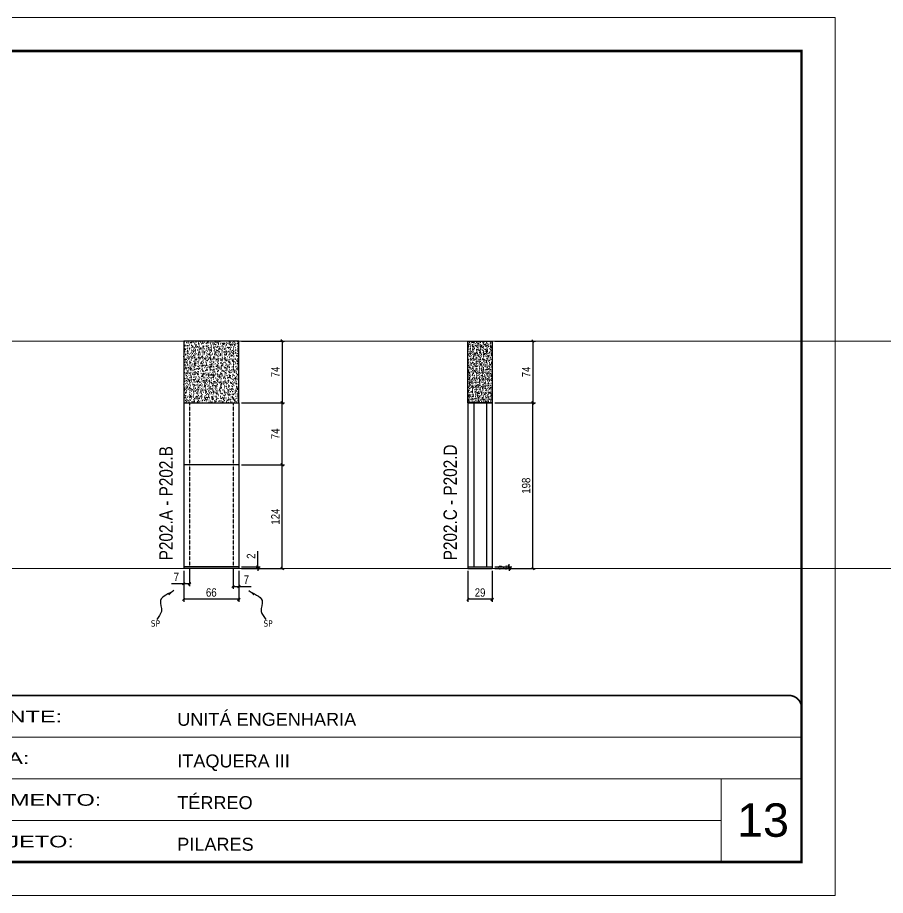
# Model space of a CAD drawing. Extents: x 2282 to 12463, y 760 to 16806.
# Drawn here: x 3393 to 4430, y 12245 to 13295 of the extents above; entities that cross this region are included whole.
import ezdxf

# ---------------------------------------------------------------- set-up
doc = ezdxf.new("R2010")
doc.units = 0
for name, pattern in [('CONTINUO', [0]), ('DASHED', [0.75, 0.5, -0.25]), ('HIDDEN', [0.375, 0.25, -0.125])]:
    doc.linetypes.add(name, pattern=pattern)
for name, color, linetype, lineweight in [('CARIMBO', 255, 'Continuous', 9), ('Folhas', 255, 'Continuous', 9), ('SARRAFO DE PRESSAO', 251, 'DASHED', 9)]:
    doc.layers.add(name, color=color, linetype=linetype, lineweight=lineweight)
for name, color, linetype in [('COTA', 241, 'Continuous'), ('NOMENCLATURA', 7, 'Continuous'), ('Painéis', 200, 'Continuous'), ('SARR_2.2x7', 40, 'Continuous'), ('texto', 7, 'Continuous')]:
    doc.layers.add(name, color=color, linetype=linetype)
doc.styles.add('ARIAL', font='arial.ttf')
doc.styles.add('ARIAL_NARROW', font='ARIALN.TTF', dxfattribs={"height": 0.2})
doc.styles.add('COTA TECNICA', font='techl___.ttf', dxfattribs={"height": 10})
doc.styles.add('COTA TECNICA-50', font='techl___.ttf', dxfattribs={"height": 10})
doc.styles.get("Standard").update_dxf_attribs({"font": 'arial.ttf'})
doc.styles.add('Tecnologia', font='')
doc.styles.get('Tecnologia').set_extended_font_data('Forgotten Futurist')
doc.dimstyles.new('COTA PAINEL-50', dxfattribs={"dimtxt": 10, "dimasz": 3, "dimexe": 3, "dimexo": 3, "dimgap": 3, "dimtad": 1, "dimdec": 1, "dimzin": 12, "dimdsep": 46, "dimtxsty": 'COTA TECNICA-50', "dimblk1": 'OBLIQUE', "dimblk2": 'OBLIQUE', "dimsah": 1, "dimcen": 0.9, "dimclrd": 4, "dimclre": 4, "dimclrt": 240, "dimadec": 1, "dimazin": 3, "dimtfac": 1, "dimtdec": 1, "dimtmove": 0, "dimatfit": 3, "dimfxl": 1, "dimtolj": 1, "dimtzin": 12, "dimarcsym": 0})
doc.dimstyles.new('PAINEL', dxfattribs={"dimtxt": 10, "dimasz": 3, "dimexe": 3, "dimexo": 3, "dimgap": 3, "dimtad": 1, "dimdec": 1, "dimzin": 12, "dimdsep": 46, "dimtxsty": 'COTA TECNICA', "dimblk1": 'OBLIQUE', "dimblk2": 'OBLIQUE', "dimsah": 1, "dimcen": 0.9, "dimclrd": 4, "dimclre": 4, "dimclrt": 240, "dimadec": 1, "dimazin": 3, "dimtfac": 1, "dimtdec": 1, "dimtmove": 0, "dimatfit": 3, "dimfxl": 1, "dimtolj": 1, "dimtzin": 12, "dimarcsym": 0})
doc.dimstyles.get("Standard").update_dxf_attribs({"dimtxt": 0.18, "dimasz": 0.18, "dimexe": 0.18, "dimexo": 0.0625, "dimgap": 0.09, "dimtad": 0, "dimtih": 1, "dimtoh": 1, "dimdec": 4, "dimzin": 0, "dimdsep": 46, "dimtxsty": 'Standard', "dimcen": 0.09, "dimadec": 0, "dimazin": 0, "dimtfac": 1, "dimtdec": 4, "dimtofl": 0, "dimtmove": 0, "dimatfit": 3, "dimfxl": 1, "dimtolj": 1, "dimtzin": 0, "dimarcsym": 0})

# ---------------------------------------------------------------- blocks, each defined once
blk = doc.blocks.new('9999999999')
at = {"color": 30, "linetype": 'CONTINUO'}
for p, q in [((98564.6, 34230.2), (98564.6, 34429.4)), ((98564.6, 34379.6), (99584, 34379.6)), ((98564.6, 34329.8), (99488, 34329.8)), ((99584, 34329.8), (99488, 34329.8)), ((99488, 34329.8), (99488, 34230.2)), ((98564.6, 34280), (99488, 34280))]:
    blk.add_line(p, q, dxfattribs=at)
at = {"color": 30, "linetype": 'CONTINUO', "const_width": 2}
blk.add_lwpolyline([(99584, 34230.2), (99584, 34414.4, 0.414214), (99569, 34429.4), (98229, 34429.4, 0.414214), (98214, 34414.4), (98214, 34245.2, 0.414214), (98229, 34230.2), (99584, 34230.2)], format="xyb", dxfattribs=at)
at = {"layer": 'Folhas'}
blk.add_lwpolyline([(98139, 34190.2), (99624, 34190.2), (99624, 35240.2), (98139, 35240.2)], close=True, dxfattribs=at)
at = {"layer": 'Folhas', "color": 30, "const_width": 3}
blk.add_lwpolyline([(98214, 34230.2), (99584, 34230.2), (99584, 35200.2), (98214, 35200.2)], close=True, dxfattribs=at)
at = {"color": 7, "linetype": 'Continuous', "ltscale": 5, "style": 'ARIAL'}
for s, height, p in [('UNITÁ ENGENHARIA', 15.483, (98837.7, 34393.1)), ('ITAQUERA III', 15.483, (98837.7, 34343.3)), ('TÉRREO', 15.48, (98837.7, 34293.5)), ('NOVA SISTEMAS CONSTRUTIVOS', 11.059, (98263.2, 34267.2)), ('PILARES', 15.48, (98837.7, 34243.7))]:
    blk.add_text(s, height=height, dxfattribs=at).set_placement(p)
at = {"layer": 'Folhas', "color": 7, "style": 'Tecnologia', "width": 1.5}
for s, p in [('CLIENTE:', (98573.7, 34397.2)), ('OBRA:', (98573.7, 34347.3)), ('PAVIMENTO:', (98573.7, 34297.5)), ('PROJETO:', (98573.7, 34247.7))]:
    blk.add_text(s, height=14, dxfattribs=at).set_placement(p)
blk = doc.blocks.new('_Oblique')
at = {"color": 0, "linetype": 'ByBlock', "lineweight": -2}
blk.add_line((-0.5, -0.5), (0.5, 0.5), dxfattribs=at)
blk = doc.blocks.new('*D314')
at = {"layer": 'COTA', "color": 4, "lineweight": -2, "transparency": 16777216}
for p, q in [((3679.8, 12638.5), (3679.8, 12657.3)), ((3660.3, 12638.5), (3682.8, 12638.5)), ((3660.3, 12636.5), (3682.8, 12636.5)), ((3679.8, 12636.5), (3679.8, 12638.5)), ((3679.8, 12636.5), (3679.8, 12633.5))]:
    blk.add_line(p, q, dxfattribs=at)
at = {"layer": 'Defpoints', "color": 0, "transparency": 16777216}
for p in [(3657.3, 12638.5), (3657.3, 12636.5), (3679.8, 12636.5)]:
    blk.add_point(p, dxfattribs=at)
at = {"layer": 'COTA', "color": 4, "lineweight": -2, "transparency": 16777216, "xscale": 3, "yscale": 3, "zscale": 3}
for p, rotation in [((3679.8, 12638.5), 270), ((3679.8, 12636.5), 90)]:
    blk.add_blockref('_Oblique', p, dxfattribs=dict(at, rotation=rotation))
at = {"layer": 'COTA', "color": 240, "transparency": 16777216, "insert": (3671.8, 12651.2), "char_height": 10, "attachment_point": 5, "rotation": 90, "style": 'COTA TECNICA-50'}
blk.add_mtext('\\A1;2', dxfattribs=at)
blk = doc.blocks.new('*D315')
at = {"layer": 'COTA', "color": 4, "lineweight": -2, "transparency": 16777216}
for p, q in [((3591.3, 12633.5), (3591.3, 12615.3)), ((3598.3, 12635.5), (3598.3, 12615.3)), ((3591.3, 12618.3), (3576.6, 12618.3)), ((3598.3, 12618.3), (3591.3, 12618.3))]:
    blk.add_line(p, q, dxfattribs=at)
at = {"layer": 'Defpoints', "color": 0, "transparency": 16777216}
for p in [(3591.3, 12636.5), (3598.3, 12638.5), (3591.3, 12618.3)]:
    blk.add_point(p, dxfattribs=at)
at = {"layer": 'COTA', "color": 4, "lineweight": -2, "transparency": 16777216, "xscale": 3, "yscale": 3, "zscale": 3, "rotation": 180}
blk.add_blockref('_Oblique', (3591.3, 12618.3), dxfattribs=at)
at = {"layer": 'COTA', "color": 4, "lineweight": -2, "transparency": 16777216, "xscale": 3, "yscale": 3, "zscale": 3}
blk.add_blockref('_Oblique', (3598.3, 12618.3), dxfattribs=at)
at = {"layer": 'COTA', "color": 240, "transparency": 16777216, "insert": (3582.5, 12626.4), "char_height": 10, "attachment_point": 5, "style": 'COTA TECNICA-50'}
blk.add_mtext('\\A1;7', dxfattribs=at)
blk = doc.blocks.new('*D316')
at = {"layer": 'COTA', "color": 4, "lineweight": -2, "transparency": 16777216}
for p, q in [((3650.3, 12635.5), (3650.3, 12612.1)), ((3657.3, 12633.5), (3657.3, 12612.1)), ((3650.3, 12615.1), (3657.3, 12615.1)), ((3657.3, 12615.1), (3672, 12615.1))]:
    blk.add_line(p, q, dxfattribs=at)
at = {"layer": 'Defpoints', "color": 0, "transparency": 16777216}
for p in [(3650.3, 12638.5), (3657.3, 12636.5), (3657.3, 12615.1)]:
    blk.add_point(p, dxfattribs=at)
at = {"layer": 'COTA', "color": 4, "lineweight": -2, "transparency": 16777216, "xscale": 3, "yscale": 3, "zscale": 3, "rotation": 180}
blk.add_blockref('_Oblique', (3650.3, 12615.1), dxfattribs=at)
at = {"layer": 'COTA', "color": 4, "lineweight": -2, "transparency": 16777216, "xscale": 3, "yscale": 3, "zscale": 3}
blk.add_blockref('_Oblique', (3657.3, 12615.1), dxfattribs=at)
at = {"layer": 'COTA', "color": 240, "transparency": 16777216, "insert": (3666.2, 12623.1), "char_height": 10, "attachment_point": 5, "style": 'COTA TECNICA-50'}
blk.add_mtext('\\A1;7', dxfattribs=at)
blk = doc.blocks.new('*D317')
at = {"layer": 'COTA', "color": 4, "linetype": 'ByBlock', "lineweight": -2, "transparency": 16777216}
for p, q in [((3660.3, 12760.5), (3712, 12760.5)), ((3709, 12636.5), (3709, 12760.5)), ((3660.3, 12636.5), (3712, 12636.5))]:
    blk.add_line(p, q, dxfattribs=at)
at = {"layer": 'Defpoints', "color": 0, "linetype": 'ByBlock', "transparency": 16777216}
for p in [(3657.3, 12760.5), (3709, 12760.5), (3657.3, 12636.5)]:
    blk.add_point(p, dxfattribs=at)
at = {"layer": 'COTA', "color": 4, "linetype": 'ByBlock', "lineweight": -2, "transparency": 16777216, "xscale": 3, "yscale": 3, "zscale": 3}
for p, rotation in [((3709, 12760.5), 90), ((3709, 12636.5), 270)]:
    blk.add_blockref('_Oblique', p, dxfattribs=dict(at, rotation=rotation))
at = {"layer": 'COTA', "color": 240, "linetype": 'ByBlock', "transparency": 16777216, "insert": (3700.9, 12698.5), "char_height": 10, "attachment_point": 5, "rotation": 90, "style": 'COTA TECNICA'}
blk.add_mtext('\\A1;124', dxfattribs=at)
blk = doc.blocks.new('*D326')
at = {"layer": 'COTA', "color": 4, "linetype": 'ByBlock', "lineweight": -2, "transparency": 16777216}
for p, q in [((3660.3, 12908.5), (3712, 12908.5)), ((3709, 12908.5), (3709, 12834.5)), ((3660.3, 12834.5), (3712, 12834.5))]:
    blk.add_line(p, q, dxfattribs=at)
at = {"layer": 'Defpoints', "color": 0, "linetype": 'ByBlock', "transparency": 16777216}
for p in [(3657.3, 12908.5), (3657.3, 12834.5), (3709, 12834.5)]:
    blk.add_point(p, dxfattribs=at)
at = {"layer": 'COTA', "color": 4, "linetype": 'ByBlock', "lineweight": -2, "transparency": 16777216, "xscale": 3, "yscale": 3, "zscale": 3}
for p, rotation in [((3709, 12908.5), 90), ((3709, 12834.5), 270)]:
    blk.add_blockref('_Oblique', p, dxfattribs=dict(at, rotation=rotation))
at = {"layer": 'COTA', "color": 240, "linetype": 'ByBlock', "transparency": 16777216, "insert": (3700.9, 12871.5), "char_height": 10, "attachment_point": 5, "rotation": 90, "style": 'COTA TECNICA'}
blk.add_mtext('\\A1;74', dxfattribs=at)
blk = doc.blocks.new('*D327')
at = {"layer": 'COTA', "color": 4, "linetype": 'ByBlock', "lineweight": -2, "transparency": 16777216}
for p, q in [((3591.3, 12633.5), (3591.3, 12596.6)), ((3657.3, 12633.5), (3657.3, 12596.6)), ((3657.3, 12599.6), (3591.3, 12599.6))]:
    blk.add_line(p, q, dxfattribs=at)
at = {"layer": 'Defpoints', "color": 0, "linetype": 'ByBlock', "transparency": 16777216}
for p in [(3591.3, 12636.5), (3657.3, 12636.5), (3591.3, 12599.6)]:
    blk.add_point(p, dxfattribs=at)
at = {"layer": 'COTA', "color": 4, "linetype": 'ByBlock', "lineweight": -2, "transparency": 16777216, "xscale": 3, "yscale": 3, "zscale": 3, "rotation": 180}
blk.add_blockref('_Oblique', (3591.3, 12599.6), dxfattribs=at)
at = {"layer": 'COTA', "color": 4, "linetype": 'ByBlock', "lineweight": -2, "transparency": 16777216, "xscale": 3, "yscale": 3, "zscale": 3}
blk.add_blockref('_Oblique', (3657.3, 12599.6), dxfattribs=at)
at = {"layer": 'COTA', "color": 240, "linetype": 'ByBlock', "transparency": 16777216, "insert": (3624.3, 12607.7), "char_height": 10, "attachment_point": 5, "style": 'COTA TECNICA'}
blk.add_mtext('\\A1;66', dxfattribs=at)
blk = doc.blocks.new('*D328')
at = {"layer": 'COTA', "color": 4, "linetype": 'ByBlock', "lineweight": -2, "transparency": 16777216}
for p, q in [((3660.3, 12834.5), (3712, 12834.5)), ((3709, 12760.5), (3709, 12834.5)), ((3660.3, 12760.5), (3712, 12760.5))]:
    blk.add_line(p, q, dxfattribs=at)
at = {"layer": 'Defpoints', "color": 0, "linetype": 'ByBlock', "transparency": 16777216}
for p in [(3657.3, 12834.5), (3709, 12834.5), (3657.3, 12760.5)]:
    blk.add_point(p, dxfattribs=at)
at = {"layer": 'COTA', "color": 4, "linetype": 'ByBlock', "lineweight": -2, "transparency": 16777216, "xscale": 3, "yscale": 3, "zscale": 3}
for p, rotation in [((3709, 12834.5), 90), ((3709, 12760.5), 270)]:
    blk.add_blockref('_Oblique', p, dxfattribs=dict(at, rotation=rotation))
at = {"layer": 'COTA', "color": 240, "linetype": 'ByBlock', "transparency": 16777216, "insert": (3700.9, 12797.5), "char_height": 10, "attachment_point": 5, "rotation": 90, "style": 'COTA TECNICA'}
blk.add_mtext('\\A1;74', dxfattribs=at)
blk = doc.blocks.new('*D318')
at = {"layer": 'COTA', "color": 4, "lineweight": -2, "transparency": 16777216}
for p, q in [((3963.1, 12638.5), (3983.4, 12638.5)), ((3963.1, 12636.5), (3983.4, 12636.5)), ((3980.4, 12638.5), (3980.4, 12641.5)), ((3980.4, 12636.5), (3980.4, 12638.5)), ((3980.4, 12636.5), (3980.4, 12633.5))]:
    blk.add_line(p, q, dxfattribs=at)
at = {"layer": 'Defpoints', "color": 0, "transparency": 16777216}
for p in [(3960.1, 12638.5), (3960.1, 12636.5), (3980.4, 12638.5)]:
    blk.add_point(p, dxfattribs=at)
at = {"layer": 'COTA', "color": 4, "lineweight": -2, "transparency": 16777216, "xscale": 3, "yscale": 3, "zscale": 3}
for p, rotation in [((3980.4, 12638.5), 270), ((3980.4, 12636.5), 90)]:
    blk.add_blockref('_Oblique', p, dxfattribs=dict(at, rotation=rotation))
at = {"layer": 'COTA', "color": 240, "transparency": 16777216, "insert": (3972.4, 12637.5), "char_height": 10, "attachment_point": 5, "rotation": 90, "style": 'COTA TECNICA-50'}
blk.add_mtext('\\A1;2', dxfattribs=at)
blk = doc.blocks.new('*D329')
at = {"layer": 'COTA', "color": 4, "linetype": 'ByBlock', "lineweight": -2, "transparency": 16777216}
for p, q in [((3931.1, 12633.5), (3931.1, 12596.6)), ((3960.1, 12633.5), (3960.1, 12596.6)), ((3960.1, 12599.6), (3931.1, 12599.6))]:
    blk.add_line(p, q, dxfattribs=at)
at = {"layer": 'Defpoints', "color": 0, "linetype": 'ByBlock', "transparency": 16777216}
for p in [(3931.1, 12636.5), (3960.1, 12636.5), (3931.1, 12599.6)]:
    blk.add_point(p, dxfattribs=at)
at = {"layer": 'COTA', "color": 4, "linetype": 'ByBlock', "lineweight": -2, "transparency": 16777216, "xscale": 3, "yscale": 3, "zscale": 3, "rotation": 180}
blk.add_blockref('_Oblique', (3931.1, 12599.6), dxfattribs=at)
at = {"layer": 'COTA', "color": 4, "linetype": 'ByBlock', "lineweight": -2, "transparency": 16777216, "xscale": 3, "yscale": 3, "zscale": 3}
blk.add_blockref('_Oblique', (3960.1, 12599.6), dxfattribs=at)
at = {"layer": 'COTA', "color": 240, "linetype": 'ByBlock', "transparency": 16777216, "insert": (3945.6, 12607.7), "char_height": 10, "attachment_point": 5, "style": 'COTA TECNICA'}
blk.add_mtext('\\A1;29', dxfattribs=at)
blk = doc.blocks.new('*D330')
at = {"layer": 'COTA', "color": 4, "linetype": 'ByBlock', "lineweight": -2, "transparency": 16777216}
for p, q in [((3963.1, 12908.5), (4011.8, 12908.5)), ((4008.8, 12908.5), (4008.8, 12834.5)), ((3963.1, 12834.5), (4011.8, 12834.5))]:
    blk.add_line(p, q, dxfattribs=at)
at = {"layer": 'Defpoints', "color": 0, "linetype": 'ByBlock', "transparency": 16777216}
for p in [(3960.1, 12908.5), (3960.1, 12834.5), (4008.8, 12834.5)]:
    blk.add_point(p, dxfattribs=at)
at = {"layer": 'COTA', "color": 4, "linetype": 'ByBlock', "lineweight": -2, "transparency": 16777216, "xscale": 3, "yscale": 3, "zscale": 3}
for p, rotation in [((4008.8, 12908.5), 90), ((4008.8, 12834.5), 270)]:
    blk.add_blockref('_Oblique', p, dxfattribs=dict(at, rotation=rotation))
at = {"layer": 'COTA', "color": 240, "linetype": 'ByBlock', "transparency": 16777216, "insert": (4000.8, 12871.5), "char_height": 10, "attachment_point": 5, "rotation": 90, "style": 'COTA TECNICA'}
blk.add_mtext('\\A1;74', dxfattribs=at)
blk = doc.blocks.new('*D331')
at = {"layer": 'COTA', "color": 4, "linetype": 'ByBlock', "lineweight": -2, "transparency": 16777216}
for p, q in [((3963.1, 12834.5), (4011.8, 12834.5)), ((4008.8, 12636.5), (4008.8, 12834.5)), ((3963.1, 12636.5), (4011.8, 12636.5))]:
    blk.add_line(p, q, dxfattribs=at)
at = {"layer": 'Defpoints', "color": 0, "linetype": 'ByBlock', "transparency": 16777216}
for p in [(3960.1, 12834.5), (4008.8, 12834.5), (3960.1, 12636.5)]:
    blk.add_point(p, dxfattribs=at)
at = {"layer": 'COTA', "color": 4, "linetype": 'ByBlock', "lineweight": -2, "transparency": 16777216, "xscale": 3, "yscale": 3, "zscale": 3}
for p, rotation in [((4008.8, 12834.5), 90), ((4008.8, 12636.5), 270)]:
    blk.add_blockref('_Oblique', p, dxfattribs=dict(at, rotation=rotation))
at = {"layer": 'COTA', "color": 240, "linetype": 'ByBlock', "transparency": 16777216, "insert": (4000.7, 12735.5), "char_height": 10, "attachment_point": 5, "rotation": 90, "style": 'COTA TECNICA'}
blk.add_mtext('\\A1;198', dxfattribs=at)

msp = doc.modelspace()

# ---------------------------------------------------------------- hatches: boundary and pattern name
at = {"layer": 'COTA', "linetype": 'ByBlock'}
h = msp.add_hatch(dxfattribs=at)
h.set_pattern_fill('AR-CONC', color=256, scale=0.9)
h.set_pattern_definition([(50, (-127704.85, -20861.2157), (6.45534164, -0.56476921), [0.675, -7.425]), (355, (-127704.85, -20861.216), (-1.248762, 6.7697292), [0.54, -5.94]), (100.4514445, (-127704.312, -20861.263), (5.20657962, 6.20495992), [0.57366173, -6.310279]), (46.1842, (-127704.85, -20859.416), (9.60517198, -1.48967353), [1.0125, -11.1375]), (96.6356355, (-127704.05, -20859.54), (8.4119575, 8.7670674), [0.8604931, -9.46542384]), (351.184164, (-127704.85, -20859.416), (8.4119575, 8.7670674), [0.81, -8.91]), (21, (-127703.95, -20859.8657), (5.37216347, -3.62357002), [0.675, -7.425]), (326, (-127703.95, -20859.866), (2.189838, 6.5263504), [0.54, -5.94]), (71.451445, (-127703.5025, -20860.168), (7.5620014, 2.90278038), [0.5736617, -6.310279]), (37.5, (-127704.8502, -20861.2157), (0.109438698, 2.996044684), [0, -5.868, 0, -6.03, 0, -5.9625]), (7.5, (-127704.8502, -20861.2157), (2.36762584, 3.54970541), [0, -3.438, 0, -5.733, 0, -2.2725]), (327.5, (-127706.8572, -20861.2157), (4.804401926, -0.202993846), [0, -2.25, 0, -7.02, 0, -9.315]), (317.5, (-127707.757, -20861.2157), (5.24867552, 0.90094484), [0, -2.925, 0, -4.662, 0, -6.615])])
h.paths.add_polyline_path([(3657.32, 12834.5), (3657.32, 12908.5), (3591.32, 12908.5), (3591.32, 12834.5)])
h = msp.add_hatch(dxfattribs=at)
h.set_pattern_fill('AR-CONC', color=256, scale=0.03)
h.set_pattern_definition([(50, (-127938.5913, -19707.6406), (5.46554007, -0.47817257), [0.5715, -6.2865]), (355, (-127938.591, -19707.6406), (-1.05730264, 5.73170536), [0.4572, -5.02921753]), (100.4514447, (-127938.136, -19707.6805), (4.40823741, 5.25353256), [0.48570026, -5.34270734]), (46.1842, (-127938.591, -19706.1166), (8.13237123, -1.26126984), [0.85725, -9.42975]), (96.6355576, (-127937.9136, -19706.222), (7.122124, 7.42278374), [0.7285507, -8.01406824]), (351.184151, (-127938.591, -19706.117), (7.122124, 7.42278374), [0.685799, -7.54379196]), (21, (-127937.8293, -19706.4976), (4.54843174, -3.06795595), [0.5715, -6.2865]), (326, (-127937.829, -19706.4976), (1.85406085, 5.52563898), [0.4572, -5.0292]), (71.451445, (-127937.45, -19706.7533), (6.40249258, 2.45768307), [0.48570026, -5.34269813]), (37.5, (-127938.5913, -19707.6406), (0.092658098, 2.536651166), [0, -4.96824, 0, -5.1054, 0, -5.04825]), (7.5, (-127938.5913, -19707.6406), (2.004589875, 3.005417245), [0, -2.91084, 0, -4.85394, 0, -1.92405]), (327.5, (-127940.2905, -19707.6406), (4.067717855, -0.17186232), [0, -1.905, 0, -5.9436, 0, -7.8867]), (317.5, (-127941.0525, -19707.6406), (4.44387544, 0.76279473), [0, -2.4765, 0, -3.94716, 0, -5.6007])])
h.paths.add_polyline_path([(3931.09, 12834.5), (3960.09, 12834.5), (3960.09, 12908.5), (3931.09, 12908.5)])

# ---------------------------------------------------------------- linework, layer by layer
at = {"layer": 'CARIMBO', "color": 3}
for p, q in [((2282.39, 12908.5), (9611.68, 12908.5)), ((2282.39, 12636.5), (9611.68, 12636.5))]:
    msp.add_line(p, q, dxfattribs=at)
at = {"layer": 'COTA', "linetype": 'ByBlock'}
for p, q in [((3657.32, 12908.5), (3591.32, 12908.5)), ((3591.32, 12908.5), (3591.32, 12834.5)), ((3657.32, 12834.5), (3657.32, 12908.5))]:
    msp.add_line(p, q, dxfattribs=at)
msp.add_lwpolyline([(3960.09, 12834.5), (3931.09, 12834.5), (3931.09, 12908.5), (3960.09, 12908.5)], close=True, dxfattribs=at)
at = {"layer": 'Painéis'}
for p, q in [((3591.32, 12834.5), (3591.32, 12636.5)), ((3591.32, 12834.5), (3657.32, 12834.5)), ((3657.32, 12834.5), (3657.32, 12636.5)), ((3931.09, 12834.5), (3960.09, 12834.5)), ((3931.09, 12834.5), (3931.09, 12636.5)), ((3960.09, 12834.5), (3960.09, 12636.5)), ((3657.32, 12760.5), (3591.32, 12760.5)), ((3657.32, 12638.5), (3591.32, 12638.5)), ((3657.32, 12636.5), (3591.32, 12636.5)), ((3931.09, 12638.5), (3960.09, 12638.5)), ((3931.09, 12636.5), (3960.09, 12636.5))]:
    msp.add_line(p, q, dxfattribs=at)
at = {"layer": 'SARR_2.2x7', "linetype": 'HIDDEN'}
for p, q in [((3598.32, 12834.5), (3598.32, 12760.5)), ((3650.32, 12834.5), (3650.32, 12760.5)), ((3598.32, 12760.5), (3598.32, 12638.5)), ((3650.32, 12760.5), (3650.32, 12638.5))]:
    msp.add_line(p, q, dxfattribs=at)
at = {"layer": 'SARR_2.2x7'}
for p, q in [((3938.09, 12834.5), (3938.09, 12638.5)), ((3953.09, 12834.5), (3953.09, 12638.5))]:
    msp.add_line(p, q, dxfattribs=at)

# ---------------------------------------------------------------- block references
at = {"layer": 'SARRAFO DE PRESSAO', "color": 6, "linetype": 'ByBlock'}
msp.add_blockref('9999999999', (-95254.09, -21944.79), dxfattribs=at)

# ---------------------------------------------------------------- texts
at = {"layer": 'CARIMBO', "style": 'ARIAL'}
msp.add_text('13', height=40, dxfattribs=at).set_placement((4252.75, 12315.56))
at = {"layer": 'NOMENCLATURA', "style": 'ARIAL_NARROW'}
for s, p in [('P202.A - P202.B', (3578.14, 12646.27)), ('P202.C - P202.D', (3917.92, 12646.27))]:
    msp.add_text(s, height=16, rotation=90, dxfattribs=at).set_placement(p)
at = {"layer": 'texto', "color": 0, "char_height": 7.5, "attachment_point": 5}
for insert in [(3557.48, 12570.69), (3692.09, 12570.69)]:
    msp.add_mtext('{\\fTahoma|b0|i0|c0|p34;\\C4;SP}', dxfattribs=dict(at, insert=insert))

# ---------------------------------------------------------------- dimensions: what is measured, and where the dimension line sits
at = {"layer": 'COTA', "linetype": 'ByBlock'}
for base, p1, p2, override, picture, middle in [((3708.98, 12834.5), (3657.32, 12908.5), (3657.32, 12834.5), {"dimarcsym": 1}, '*D326', (3700.91, 12871.5)), ((4008.83, 12834.5), (3960.09, 12908.5), (3960.09, 12834.5), {"dimarcsym": 2}, '*D330', (4000.76, 12871.5)), ((3708.98, 12834.5), (3657.32, 12760.5), (3657.32, 12834.5), {"dimarcsym": 2}, '*D328', (3700.91, 12797.5)), ((4008.83, 12834.5), (3960.09, 12636.5), (3960.09, 12834.5), {"dimarcsym": 2}, '*D331', (4000.73, 12735.5)), ((3708.98, 12760.5), (3657.32, 12636.5), (3657.32, 12760.5), {"dimarcsym": 1}, '*D317', (3700.91, 12698.5))]:
    dim = msp.add_linear_dim(base=base, p1=p1, p2=p2, angle=90, dimstyle='PAINEL', override=override, dxfattribs=at)
    dim.commit()
    dim.dimension.update_dxf_attribs({"geometry": picture, "text_midpoint": middle})
at = {"layer": 'COTA'}
for base, p1, p2, picture, middle in [((3679.84, 12636.5), (3657.32, 12638.5), (3657.32, 12636.5), '*D314', (3679.84, 12651.24)), ((3980.44, 12638.5), (3960.09, 12636.5), (3960.09, 12638.5), '*D318', (3980.44, 12637.5))]:
    dim = msp.add_linear_dim(base=base, p1=p1, p2=p2, angle=90, dimstyle='COTA PAINEL-50', dxfattribs=at)
    dim.commit()
    dim.dimension.update_dxf_attribs({"geometry": picture, "text_midpoint": middle, "dimtype": 160})
for base, p1, p2, picture, middle in [((3591.32, 12618.32), (3598.32, 12638.5), (3591.32, 12636.5), '*D315', (3582.45, 12626.39)), ((3657.32, 12615.05), (3650.32, 12638.5), (3657.32, 12636.5), '*D316', (3666.18, 12623.13))]:
    dim = msp.add_linear_dim(base=base, p1=p1, p2=p2, dimstyle='COTA PAINEL-50', dxfattribs=at)
    dim.commit()
    dim.dimension.update_dxf_attribs({"geometry": picture, "text_midpoint": middle})
at = {"layer": 'COTA', "linetype": 'ByBlock'}
for base, p1, p2, picture, middle in [((3591.32, 12599.57), (3657.32, 12636.5), (3591.32, 12636.5), '*D327', (3624.32, 12607.68)), ((3931.09, 12599.57), (3960.09, 12636.5), (3931.09, 12636.5), '*D329', (3945.59, 12607.66))]:
    dim = msp.add_linear_dim(base=base, p1=p1, p2=p2, dimstyle='PAINEL', override={"dimarcsym": 2}, dxfattribs=at)
    dim.commit()
    dim.dimension.update_dxf_attribs({"geometry": picture, "text_midpoint": middle})

# ---------------------------------------------------------------- leaders
at = {"layer": 'COTA', "path_type": 1}
for points in [[(3579.49, 12610), (3563.7, 12598.16), (3564.63, 12585.16), (3559.08, 12575.37)], [(3669.15, 12610), (3684.93, 12598.16), (3684.01, 12585.16), (3689.56, 12575.37)]]:
    msp.add_leader(points, dimstyle='Standard', override={"dimasz": 8}, dxfattribs=at)

doc.saveas('drawing.dxf')
